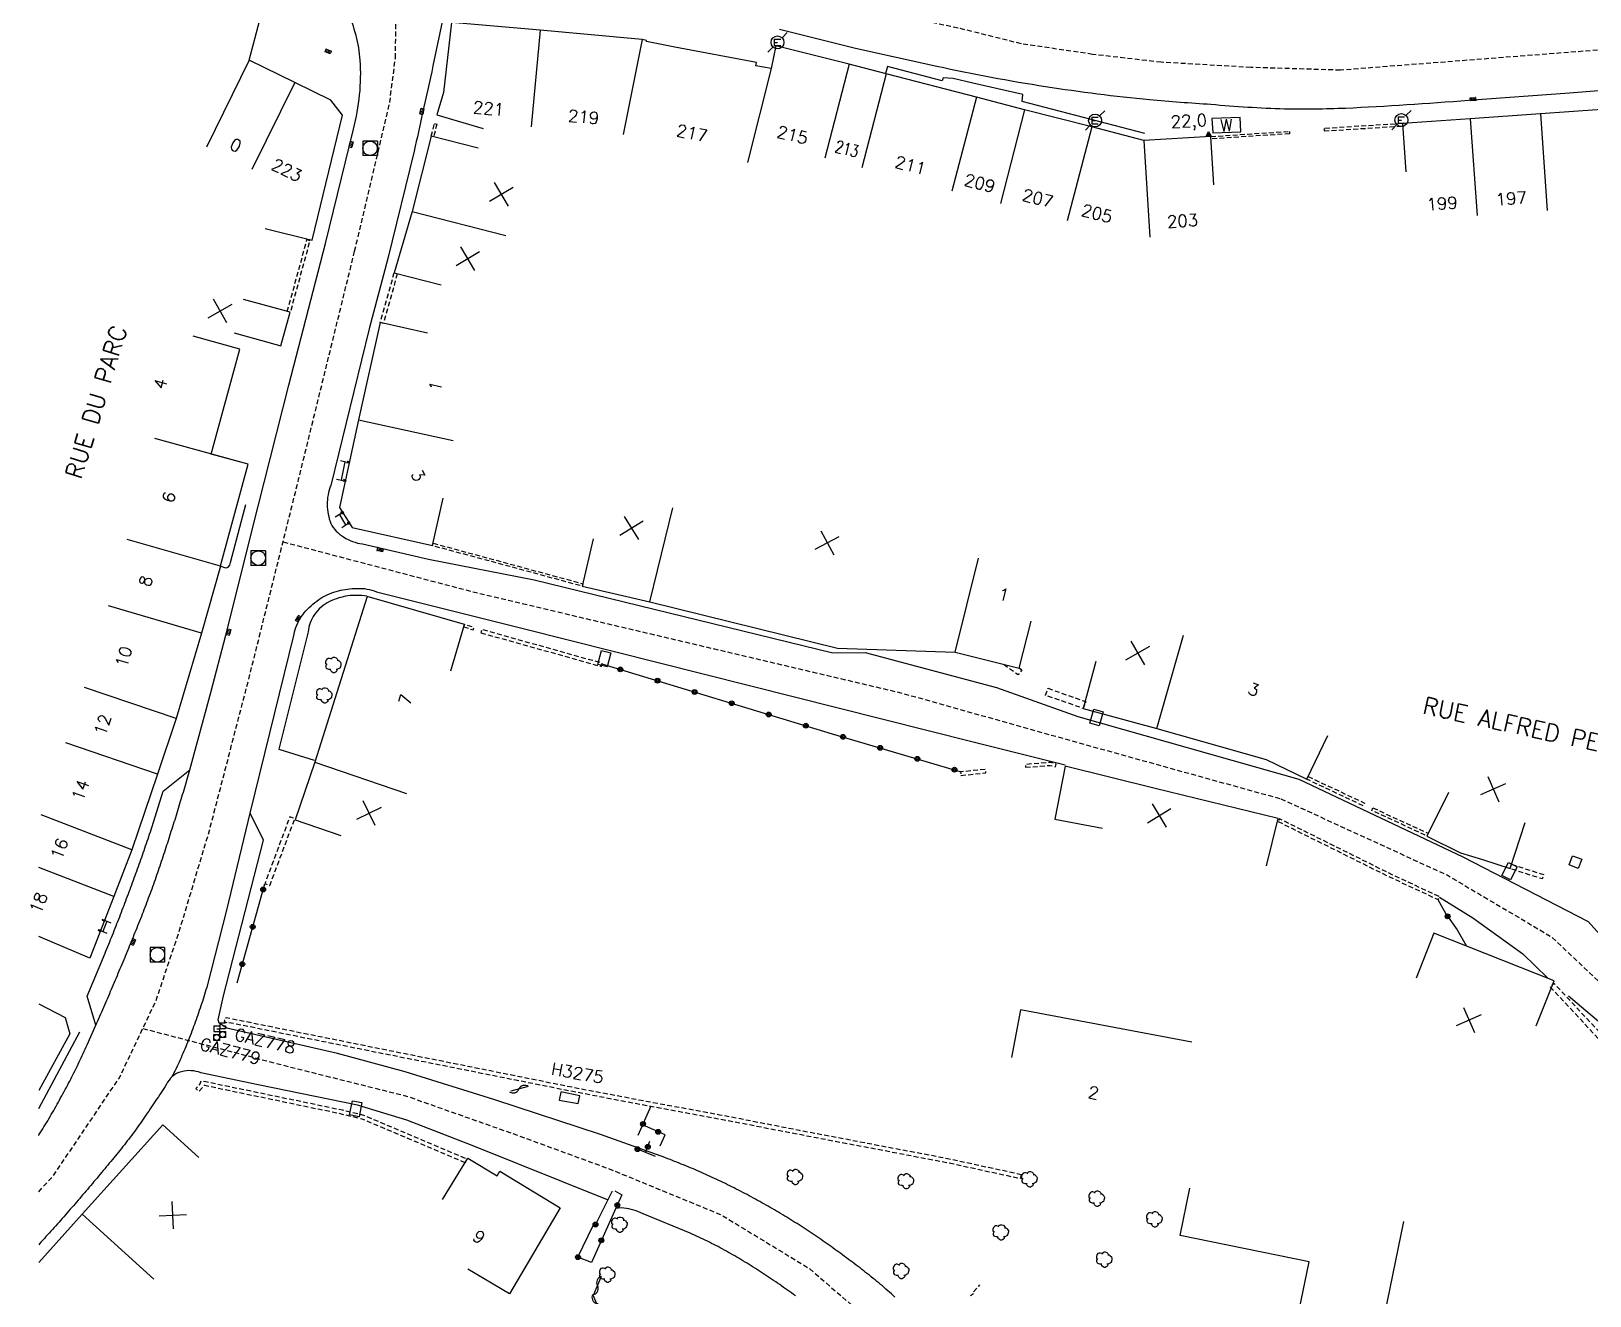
# Model space of a CAD drawing. Header units: millimetres. Extents: x 111999 to 113000, y 130000 to 131000.
# Drawn here: x 111999.2 to 112160.1, y 130340.3 to 130470.7 of the extents above; entities that cross this region are included whole.
import ezdxf
from ezdxf.enums import TextEntityAlignment as Align

# ---------------------------------------------------------------- set-up
doc = ezdxf.new("R2010")
doc.units = ezdxf.units.MM
doc.linetypes.add('DASHED', pattern=[0.75, 0.5, -0.25])
doc.layers.get('0').update_dxf_attribs({"linetype": 'CONTINUOUS'})
for name, color, linetype in [('W0001', 6, 'DASHED'), ('W0008', 7, 'CONTINUOUS'), ('W0017', 7, 'CONTINUOUS'), ('W0100', 7, 'CONTINUOUS'), ('W0105', 7, 'CONTINUOUS'), ('W0112', 1, 'DASHED'), ('W0300', 7, 'CONTINUOUS'), ('W0310', 3, 'CONTINUOUS'), ('W0322', 7, 'CONTINUOUS'), ('W0334', 7, 'CONTINUOUS'), ('W0400', 7, 'CONTINUOUS'), ('W0412', 7, 'CONTINUOUS'), ('W0420', 7, 'CONTINUOUS'), ('W0471', 7, 'CONTINUOUS'), ('W0851', 7, 'CONTINUOUS'), ('W0984', 7, 'CONTINUOUS'), ('W0989', 7, 'CONTINUOUS'), ('W0991', 7, 'CONTINUOUS'), ('W1102', 7, 'CONTINUOUS'), ('W1471', 7, 'CONTINUOUS')]:
    doc.layers.add(name, color=color, linetype=linetype)
doc.styles.get("Standard").update_dxf_attribs({"font": 'romans.shx', "width": 0.85})

# ---------------------------------------------------------------- blocks, each defined once
blk = doc.blocks.new('T400')
for p, q in [((-0.15, 0.3), (0.15, 0.3)), ((-0.15, -0.25), (-0.15, 0.3)), ((-0.15, 0.15), (0.15, 0.15)), ((-0.15, 0), (0.15, 0)), ((0.15, 0.3), (0.15, -0.25)), ((-0.15, -0.15), (0.15, -0.15)), ((-0.15, -0.25), (-0.15, -0.3)), ((-0.15, -0.3), (0.15, -0.3)), ((0.15, -0.3), (0.15, -0.25))]:
    blk.add_line(p, q)
blk = doc.blocks.new('T471')
for p, q in [((-0.333334, 0.333334), (-0.333334, -0.333334)), ((-0.333334, 0.333334), (0.333334, 0.333334)), ((-0.333334, 0), (0, 0)), ((0.500001, 0.500001), (1.000002, 1.000002)), ((-0.500001, -0.500001), (-1.000002, -1.000002)), ((-0.333334, -0.333334), (0.333334, -0.333334))]:
    blk.add_line(p, q)
blk.add_ellipse((0, 0), major_axis=(0.471405, 0.471405), ratio=1, start_param=5.4977871438, end_param=11.780972451)
blk = doc.blocks.new('T851')
for p, q in [((-0.25, -0.15), (0, 0.32)), ((0, 0.32), (0.25, -0.15)), ((-0.25, -0.15), (0.25, -0.15))]:
    blk.add_line(p, q)
for major_axis in [(-0.106, 0.106), (-0.0354, 0.0354), (-0.0236, 0.0236)]:
    blk.add_ellipse((0, 0), major_axis=major_axis, ratio=1, start_param=3.926991, end_param=10.210176)
blk = doc.blocks.new('T420')
for p, q in [((0.75, 0.75), (-0.75, 0.75)), ((-0.75, 0.75), (-0.75, -0.75)), ((0.75, 0.75), (0.75, -0.75)), ((0.75, -0.75), (-0.75, -0.75))]:
    blk.add_line(p, q)
blk.add_ellipse((0, 0), major_axis=(-0.53, 0.53), ratio=1, start_param=3.926991, end_param=10.210176)
blk = doc.blocks.new('t991o')
at = {"color": 0, "linetype": 'Continuous'}
for p, q in [((-1, 1), (1, -1)), ((-1, -1), (1, 1))]:
    blk.add_line(p, q, dxfattribs=at)
blk = doc.blocks.new('T300')
for p, q in [((-0.8, 0.51), (-0.86, 0.34)), ((-0.86, 0.34), (-0.86, 0.17)), ((-0.86, 0.17), (-0.74, 0.06)), ((-0.69, 0.63), (-0.8, 0.51)), ((-0.8, -0.06), (-0.74, 0.06)), ((-0.74, 0.06), (-0.69, 0.11)), ((-0.57, 0.69), (-0.69, 0.63)), ((-0.46, 0.69), (-0.57, 0.69)), ((-0.29, 0.63), (-0.46, 0.69)), ((-0.29, 0.63), (-0.17, 0.74)), ((-0.23, 0.57), (-0.29, 0.63)), ((-0.17, 0.74), (-0.06, 0.8)), ((-0.06, 0.8), (0.06, 0.8)), ((0.06, 0.8), (0.23, 0.74)), ((0.23, 0.74), (0.34, 0.63)), ((0.34, 0.63), (0.4, 0.51)), ((0.46, 0.46), (0.34, 0.46)), ((0.4, 0.51), (0.4, 0.46)), ((0.57, 0.4), (0.46, 0.46)), ((0.57, 0.4), (0.69, 0.29)), ((0.69, 0.29), (0.74, 0.17)), ((0.74, 0.06), (0.69, -0.17)), ((0.74, 0.17), (0.74, 0.06)), ((-0.8, -0.17), (-0.8, -0.06)), ((-0.8, -0.23), (-0.8, -0.17)), ((-0.74, -0.34), (-0.8, -0.23)), ((-0.69, -0.4), (-0.74, -0.34)), ((-0.51, -0.46), (-0.69, -0.4)), ((-0.4, -0.46), (-0.51, -0.46)), ((-0.4, -0.46), (-0.34, -0.46)), ((-0.34, -0.46), (-0.34, -0.4)), ((-0.34, -0.51), (-0.34, -0.46)), ((-0.29, -0.63), (-0.34, -0.51)), ((-0.17, -0.74), (-0.29, -0.63)), ((-0.06, -0.8), (-0.17, -0.74)), ((0.06, -0.8), (-0.06, -0.8)), ((0.17, -0.74), (0.06, -0.8)), ((0.23, -0.69), (0.17, -0.74)), ((0.29, -0.46), (0.23, -0.46)), ((0.29, -0.63), (0.23, -0.69)), ((0.46, -0.4), (0.29, -0.46)), ((0.34, -0.51), (0.29, -0.63)), ((0.34, -0.51), (0.34, -0.46)), ((0.57, -0.34), (0.46, -0.4)), ((0.63, -0.29), (0.57, -0.34)), ((0.69, -0.17), (0.63, -0.29))]:
    blk.add_line(p, q)
blk = doc.blocks.new('t105o')
for p, q in [((-0.5, 0), (0.5, 0)), ((0.5, 0), (0.2, 0.1)), ((0.5, 0), (0.2, -0.1))]:
    blk.add_line(p, q)
blk = doc.blocks.new('t112o')
at = {"color": 0, "linetype": 'Continuous'}
for p, q in [((-0.5, 0.5), (0.5, 0.5)), ((-0.5, -0.5), (-0.5, 0.5)), ((0.5, 0.5), (0.5, -0.5)), ((0.5, -0.5), (-0.5, -0.5))]:
    blk.add_line(p, q, dxfattribs=at)
blk = doc.blocks.new('t322o')
at = {"color": 0, "linetype": 'Continuous'}
for radius in [0.25, 0.15]:
    blk.add_circle((0, 0), radius, dxfattribs=at)
blk = doc.blocks.new('t310o')
at = {"color": 0, "linetype": 'Continuous'}
for centre, start, end in [((-0.5, 0.38), 216.8699, 323.1304), ((0.5, -0.37), 36.8699, 143.1303)]:
    blk.add_arc(centre, 0.625, start, end, dxfattribs=at)
blk = doc.blocks.new('T412')
for p, q in [((-0.3, 1.2), (0.3, 1.2)), ((-0.3, 1.2), (-0.3, 0.6)), ((-0.3, 0.6), (0.3, 0.6)), ((-0.3, 0.3), (0.3, 0.3)), ((-0.3, -0.3), (-0.3, 0.3)), ((0, 0.9), (0.3, 0.9)), ((0.3, 0.9), (0.3, 0.6)), ((0.3, 0.3), (0.3, -0.3)), ((0.3, -0.3), (-0.3, -0.3))]:
    blk.add_line(p, q)
blk.add_ellipse((0, 0), major_axis=(0.212, 0.212), ratio=1, start_param=5.497787, end_param=11.780972)
blk = doc.blocks.new('T1471')
at = {"color": 0, "linetype": 'Continuous', "flags": 128}
blk.add_lwpolyline([(-0.75, -0.5), (-0.75, 0.5), (0.75, 0.5), (0.75, -0.5), (-0.75, -0.5)], dxfattribs=at)

msp = doc.modelspace()

# ---------------------------------------------------------------- linework, layer by layer
at = {"layer": 'W0001'}
for points in [[(112280.69, 130432.91), (112276.25, 130435.76), (112261.69, 130444.15), (112248.35, 130450.95), (112233.39, 130457.48), (112221.96, 130462.37), (112212.16, 130465.64), (112204.82, 130467.81), (112196.93, 130469.71), (112177.88, 130471.07), (112162.37, 130468.9), (112134.34, 130466.72), (112125.09, 130467), (112115.84, 130467.54), (112108.76, 130468.35), (112101.41, 130469.44), (112094.88, 130471.07), (112063.9, 130477.55), (112024.55, 130486.88), (112020.83, 130487.82), (112018.14, 130487.62), (112000, 130491.51)], [(112032.61, 130448.05), (112036.23, 130463.38), (112036.81, 130467.96), (112036.9, 130473.12), (112036.43, 130478.76), (112037.62, 130483.78)]]:
    msp.add_lwpolyline(points, dxfattribs=at)
at = {"layer": 'W0001', "flags": 128}
for points in [[(112000, 130351.02), (112001.51, 130352.66), (112008.33, 130362.77), (112012.09, 130370.68), (112014.46, 130377.7), (112017.62, 130388.27), (112021.66, 130403.81), (112026.83, 130424.51), (112032.61, 130448.05)], [(112025.22, 130418.06), (112045.14, 130412.82), (112089.2, 130402.43), (112107.17, 130397.38), (112128.34, 130391.51)], [(112128.19, 130391.55), (112145.34, 130383.69), (112156.07, 130377.34), (112162.33, 130371.47), (112173.35, 130364.7), (112186.55, 130359.37), (112209.85, 130351.56), (112235.51, 130342.43), (112291.17, 130322.07)], [(112010.74, 130367.86), (112026.17, 130363.83), (112037.95, 130360.89), (112048.83, 130357.05), (112058.86, 130353.39), (112070.38, 130348.66), (112079.59, 130343.06), (112089.24, 130334.68), (112096.41, 130325.41), (112101.29, 130317.45), (112105.54, 130309.11), (112111.62, 130296.86), (112121.78, 130293.37), (112130.38, 130291.04), (112139.75, 130291.26), (112146.78, 130295.03), (112160.75, 130303.98), (112169.13, 130307.27), (112182.24, 130310.19), (112188.61, 130310.57), (112193.84, 130309.95), (112203.98, 130311.75), (112219.35, 130310.79), (112232.35, 130309.43), (112242.87, 130307.56), (112251.7, 130305.65), (112259.41, 130303.88), (112268.88, 130301.53), (112282.71, 130297.68), (112289.36, 130295.24), (112296.52, 130291.67), (112299.23, 130289.34)]]:
    msp.add_lwpolyline(points, dxfattribs=at)
at = {"layer": 'W0008', "flags": 128}
for points in [[(112029.6, 130448.85), (112032.48, 130460.65, 0.0813), (112033.19, 130467.75, 0.0842), (112031.89, 130472.76, 0.0471), (112028.66, 130477.94, 0.0699), (112024.76, 130482.6, 0.0631), (112020.32, 130485.05), (112018.05, 130483.6), (112006.37, 130485.97, 0.0027), (112000.47, 130487.1, 0.000138), (112000, 130487.18)], [(112041.63, 130471.7), (112040.69, 130467.17, -0.0041), (112039.62, 130462.32, -0.0045), (112038.74, 130458.38), (112036.05, 130447.28)], [(112169.09, 130465.24), (112157.99, 130464.35), (112147.54, 130463.59, -0.0086), (112134.86, 130462.78, -0.0154), (112128.57, 130462.71, -0.01542), (112120.98, 130463.17, -0.0053), (112114.65, 130463.66, -0.0152), (112103.92, 130465.01, -0.0165), (112092.7, 130467.1), (112084.29, 130468.97), (112076.44, 130470.91)]]:
    msp.add_lwpolyline(points, format="xyb", dxfattribs=at)
for points in [[(112000, 130356.83), (112000.02, 130356.87), (112000.15, 130357.08), (112000.29, 130357.28), (112000.42, 130357.49), (112000.54, 130357.7), (112000.67, 130357.91), (112000.8, 130358.12), (112000.93, 130358.34), (112001.05, 130358.55), (112001.18, 130358.76), (112001.3, 130358.97), (112001.43, 130359.19), (112001.55, 130359.4), (112001.67, 130359.61), (112001.79, 130359.83), (112001.92, 130360.04), (112002.04, 130360.26), (112002.16, 130360.47), (112002.27, 130360.69), (112002.39, 130360.9), (112002.51, 130361.12), (112002.63, 130361.34), (112002.74, 130361.55), (112002.86, 130361.77), (112002.97, 130361.98), (112003.08, 130362.2), (112003.2, 130362.42), (112003.31, 130362.64), (112003.42, 130362.86), (112003.53, 130363.08), (112003.64, 130363.29), (112003.75, 130363.51), (112003.86, 130363.73), (112003.96, 130363.95), (112004.07, 130364.18), (112004.17, 130364.4), (112004.28, 130364.62), (112004.38, 130364.84), (112004.49, 130365.06), (112004.59, 130365.28), (112004.69, 130365.51), (112004.79, 130365.73), (112004.89, 130365.96), (112004.99, 130366.18), (112005.91, 130368.2), (112006.01, 130368.43), (112006.11, 130368.66), (112006.22, 130368.9), (112006.32, 130369.13), (112006.42, 130369.36), (112006.52, 130369.59), (112006.63, 130369.82), (112006.73, 130370.06), (112006.83, 130370.29), (112006.93, 130370.52), (112007.03, 130370.76), (112007.13, 130370.99), (112007.23, 130371.22), (112007.33, 130371.46), (112007.43, 130371.69), (112007.53, 130371.92), (112007.63, 130372.16), (112007.73, 130372.39), (112007.83, 130372.62), (112007.93, 130372.86), (112008.03, 130373.09), (112008.13, 130373.32), (112008.22, 130373.56), (112008.32, 130373.79), (112008.42, 130374.03), (112008.52, 130374.26), (112008.62, 130374.5), (112008.71, 130374.73), (112008.81, 130374.96), (112008.91, 130375.2), (112009.01, 130375.43), (112009.1, 130375.67), (112009.2, 130375.9), (112009.3, 130376.14), (112009.39, 130376.37), (112009.49, 130376.6), (112009.59, 130376.84), (112009.68, 130377.07), (112009.78, 130377.31), (112009.87, 130377.54), (112009.97, 130377.78), (112010.06, 130378.01), (112010.16, 130378.25), (112010.25, 130378.49), (112010.35, 130378.72), (112010.44, 130378.96), (112010.53, 130379.19), (112010.63, 130379.43), (112010.72, 130379.67), (112010.81, 130379.9), (112010.9, 130380.14), (112010.99, 130380.38), (112011.08, 130380.61), (112011.17, 130380.85), (112011.26, 130381.09), (112011.35, 130381.32), (112011.44, 130381.56), (112011.53, 130381.8), (112011.61, 130382.03), (112011.7, 130382.27), (112011.78, 130382.51), (112011.87, 130382.74), (112011.95, 130382.98), (112012.04, 130383.22), (112012.12, 130383.46), (112012.2, 130383.7), (112012.29, 130383.94), (112012.37, 130384.17), (112012.45, 130384.41), (112012.53, 130384.65), (112012.61, 130384.89), (112012.69, 130385.13), (112012.77, 130385.37), (112012.85, 130385.61), (112012.93, 130385.84), (112013.01, 130386.08), (112013.08, 130386.32), (112013.16, 130386.55), (112013.24, 130386.79), (112013.32, 130387.02), (112013.39, 130387.26), (112013.47, 130387.5), (112013.54, 130387.73), (112013.62, 130387.97), (112013.69, 130388.21), (112013.77, 130388.44), (112013.84, 130388.68), (112013.92, 130388.92), (112013.99, 130389.16), (112014.07, 130389.39), (112014.14, 130389.63), (112014.21, 130389.87), (112014.29, 130390.1), (112014.36, 130390.34), (112014.43, 130390.58), (112014.5, 130390.82), (112014.57, 130391.06), (112014.65, 130391.29), (112014.72, 130391.53), (112014.79, 130391.77), (112014.86, 130392.01), (112014.93, 130392.25), (112015.6, 130394.55), (112017.78, 130402.51), (112019.32, 130408.44), (112022.66, 130421.75), (112025.8, 130434.22), (112029.6, 130448.85)], [(112036.05, 130447.28), (112034.11, 130440.02), (112030.15, 130423.88), (112030.06, 130423.63), (112029.99, 130423.39), (112029.92, 130423.14), (112029.87, 130422.9), (112029.82, 130422.65), (112029.79, 130422.4), (112029.78, 130422.16), (112029.77, 130421.91), (112029.78, 130421.66), (112029.8, 130421.41), (112029.83, 130421.16), (112029.87, 130420.92), (112029.93, 130420.67), (112029.99, 130420.42), (112030.07, 130420.17), (112030.16, 130419.94), (112030.27, 130419.73), (112030.4, 130419.53), (112030.55, 130419.35), (112030.71, 130419.17), (112030.88, 130419.01), (112031.06, 130418.86), (112031.25, 130418.71), (112031.47, 130418.56), (112031.7, 130418.42), (112031.93, 130418.3), (112032.16, 130418.19), (112032.4, 130418.09), (112032.65, 130418.01), (112032.9, 130417.94), (112033.16, 130417.89), (112033.42, 130417.85), (112040.24, 130416.26), (112051.13, 130414.13), (112081.97, 130406.61), (112085.31, 130406.64), (112098.84, 130403.02), (112107.24, 130400.05), (112130.04, 130393.59), (112146.98, 130385.56), (112159.91, 130378.9), (112167.91, 130370)], [(112088.37, 130340.14), (112088.19, 130340.31), (112088, 130340.47), (112087.82, 130340.64), (112087.63, 130340.8), (112087.44, 130340.96), (112087.26, 130341.13), (112087.07, 130341.29), (112086.88, 130341.45), (112086.69, 130341.6), (112086.5, 130341.76), (112086.31, 130341.92), (112086.11, 130342.07), (112085.92, 130342.23), (112085.73, 130342.39), (112085.54, 130342.54), (112085.34, 130342.69), (112085.15, 130342.85), (112084.95, 130343), (112084.76, 130343.15), (112084.56, 130343.3), (112084.36, 130343.45), (112084.17, 130343.6), (112083.97, 130343.75), (112083.77, 130343.9), (112083.57, 130344.04), (112083.37, 130344.19), (112083.17, 130344.34), (112082.97, 130344.49), (112082.77, 130344.63), (112082.57, 130344.78), (112082.37, 130344.92), (112082.17, 130345.07), (112081.97, 130345.21), (112081.77, 130345.36), (112081.57, 130345.5), (112081.36, 130345.64), (112081.16, 130345.79), (112080.95, 130345.93), (112080.75, 130346.07), (112080.55, 130346.21), (112080.34, 130346.35), (112080.13, 130346.49), (112079.93, 130346.63), (112079.72, 130346.77), (112079.51, 130346.91), (112079.31, 130347.05), (112079.1, 130347.18), (112078.89, 130347.32), (112078.68, 130347.45), (112078.47, 130347.59), (112078.26, 130347.72), (112078.05, 130347.85), (112077.84, 130347.99), (112077.63, 130348.12), (112077.42, 130348.25), (112077.21, 130348.38), (112076.99, 130348.51), (112076.78, 130348.64), (112076.57, 130348.76), (112076.35, 130348.89), (112076.14, 130349.02), (112075.93, 130349.14), (112075.71, 130349.27), (112075.49, 130349.39), (112075.28, 130349.52), (112075.06, 130349.64), (112074.85, 130349.76), (112074.63, 130349.88), (112074.41, 130350), (112074.19, 130350.12), (112073.98, 130350.24), (112073.76, 130350.36), (112073.54, 130350.48), (112073.32, 130350.6), (112073.1, 130350.72), (112072.88, 130350.83), (112072.66, 130350.95), (112072.43, 130351.06), (112072.21, 130351.18), (112071.99, 130351.29), (112071.77, 130351.4), (112071.54, 130351.51), (112071.32, 130351.63), (112071.1, 130351.74), (112070.87, 130351.85), (112070.65, 130351.95), (112070.42, 130352.06), (112070.2, 130352.17), (112069.97, 130352.28), (112069.75, 130352.38), (112069.52, 130352.49), (112069.3, 130352.59), (112069.07, 130352.69), (112068.84, 130352.8), (112068.61, 130352.9), (112068.39, 130353), (112068.16, 130353.1), (112067.93, 130353.2), (112067.7, 130353.3), (112067.47, 130353.4), (112067.24, 130353.49), (112067.01, 130353.59), (112066.78, 130353.69), (112066.55, 130353.78), (112066.32, 130353.87), (112066.09, 130353.97), (112065.86, 130354.06), (112065.63, 130354.15), (112065.4, 130354.24), (112065.16, 130354.33), (112064.93, 130354.42), (112064.7, 130354.51), (112064.46, 130354.6), (112064.23, 130354.69), (112057.99, 130356.91), (112047.09, 130360.51), (112037.83, 130363.4), (112030.84, 130365.27), (112019.43, 130367.9), (112018.63, 130368.39), (112018.51, 130368.75), (112019.07, 130371.21), (112023.21, 130387.3), (112021.83, 130390.07), (112026.36, 130408.52), (112026.41, 130408.76), (112026.47, 130409), (112026.54, 130409.24), (112026.63, 130409.46), (112026.73, 130409.69), (112026.84, 130409.9), (112026.96, 130410.12), (112027.1, 130410.32), (112027.26, 130410.53), (112027.41, 130410.73), (112027.58, 130410.93), (112027.75, 130411.12), (112027.92, 130411.3), (112028.11, 130411.47), (112028.3, 130411.64), (112028.49, 130411.8), (112028.69, 130411.95), (112028.9, 130412.1), (112029.11, 130412.24), (112029.33, 130412.37), (112029.56, 130412.49), (112029.78, 130412.6), (112030.01, 130412.7), (112030.24, 130412.79), (112030.47, 130412.87), (112030.7, 130412.94), (112030.93, 130413), (112031.16, 130413.06), (112031.4, 130413.11), (112031.64, 130413.15), (112031.88, 130413.18), (112032.12, 130413.21), (112032.36, 130413.23), (112032.61, 130413.25), (112032.85, 130413.26), (112033.11, 130413.26), (112033.37, 130413.25), (112033.63, 130413.23), (112033.88, 130413.19), (112034.14, 130413.14), (112034.39, 130413.08), (112034.63, 130413.01), (112034.88, 130412.92), (112050.15, 130409.07), (112096.43, 130397.43), (112105.94, 130395.04)], [(112005.89, 130368.2), (112005, 130371.18), (112006.85, 130375.61), (112006.94, 130375.84), (112007.04, 130376.08), (112007.14, 130376.31), (112007.23, 130376.55), (112007.33, 130376.78), (112007.42, 130377.02), (112007.52, 130377.25), (112007.61, 130377.49), (112007.71, 130377.72), (112007.8, 130377.96), (112007.89, 130378.2), (112007.99, 130378.43), (112008.08, 130378.67), (112008.17, 130378.9), (112008.27, 130379.14), (112008.36, 130379.38), (112008.45, 130379.61), (112008.54, 130379.85), (112008.63, 130380.09), (112008.72, 130380.32), (112008.81, 130380.56), (112008.9, 130380.8), (112008.99, 130381.03), (112009.08, 130381.27), (112009.17, 130381.51), (112009.26, 130381.74), (112009.35, 130381.98), (112009.43, 130382.21), (112009.52, 130382.45), (112009.61, 130382.68), (112009.69, 130382.92), (112009.78, 130383.15), (112009.87, 130383.39), (112009.95, 130383.63), (112010.04, 130383.86), (112010.12, 130384.1), (112010.21, 130384.33), (112010.29, 130384.57), (112010.38, 130384.81), (112010.46, 130385.04), (112010.54, 130385.28), (112010.63, 130385.52), (112010.71, 130385.75), (112010.79, 130385.99), (112010.88, 130386.23), (112010.96, 130386.46), (112011.04, 130386.7), (112011.12, 130386.94), (112011.2, 130387.18), (112011.29, 130387.41), (112011.37, 130387.65), (112011.45, 130387.89), (112011.53, 130388.13), (112012.85, 130392.35), (112015.6, 130394.55)], [(112013.79, 130362.9), (112013.9, 130363.11), (112014, 130363.33), (112014.11, 130363.55), (112014.22, 130363.77), (112014.32, 130363.99), (112014.42, 130364.21), (112014.52, 130364.43), (112014.63, 130364.65), (112014.73, 130364.87), (112014.82, 130365.1), (112014.92, 130365.32), (112015.02, 130365.54), (112015.11, 130365.77), (112015.21, 130365.99), (112015.3, 130366.22), (112015.39, 130366.44), (112015.48, 130366.67), (112015.57, 130366.9), (112015.67, 130367.14), (112015.76, 130367.37), (112015.85, 130367.61), (112015.93, 130367.84), (112016.02, 130368.08), (112016.11, 130368.31), (112016.19, 130368.55), (112016.28, 130368.79), (112016.36, 130369.02), (112016.45, 130369.26), (112016.53, 130369.5), (112016.61, 130369.74), (112016.69, 130369.97), (112016.77, 130370.21), (112016.85, 130370.45), (112016.93, 130370.69), (112017, 130370.93), (112017.08, 130371.17), (112017.16, 130371.41), (112017.23, 130371.65), (112017.3, 130371.89), (112017.38, 130372.13), (112019.41, 130380.05), (112021.83, 130390.08)], [(112144.58, 130381.42), (112148, 130379.28), (112153.15, 130375.55), (112155.72, 130373.09)], [(112157.88, 130371.22), (112162.1, 130367.66)], [(112058.71, 130350.17), (112044.73, 130355.77), (112038, 130358.4), (112032.89, 130359.95), (112022.66, 130362.03), (112016.72, 130363.29), (112016.48, 130363.37), (112016.24, 130363.43), (112016, 130363.48), (112015.75, 130363.5), (112015.5, 130363.51), (112015.25, 130363.49), (112015, 130363.46), (112014.74, 130363.4), (112014.48, 130363.31), (112014.24, 130363.2), (112014.01, 130363.06), (112013.79, 130362.9), (112013.61, 130362.72), (112013.45, 130362.52), (112013.31, 130362.32), (112013.18, 130362.1), (112013.05, 130361.88), (112012.92, 130361.66), (112012.78, 130361.45), (112012.64, 130361.24), (112012.49, 130361.03), (112012.35, 130360.82), (112012.21, 130360.61), (112012.07, 130360.4), (112011.92, 130360.19), (112011.78, 130359.98), (112011.64, 130359.77), (112011.5, 130359.56), (112011.36, 130359.34), (112011.21, 130359.13), (112011.07, 130358.92), (112010.93, 130358.71), (112010.78, 130358.5), (112010.64, 130358.29), (112010.5, 130358.08), (112010.35, 130357.88), (112010.2, 130357.67), (112010.05, 130357.46), (112009.91, 130357.25), (112009.75, 130357.05), (112009.6, 130356.84), (112009.45, 130356.65), (112009.3, 130356.45), (112009.15, 130356.25), (112009, 130356.06), (112008.85, 130355.86), (112008.7, 130355.67), (112008.54, 130355.48), (112008.39, 130355.28), (112008.23, 130355.09), (112008.08, 130354.9), (112007.92, 130354.71), (112007.77, 130354.52), (112007.61, 130354.33), (112007.45, 130354.14), (112007.29, 130353.95), (112007.14, 130353.76), (112006.98, 130353.57), (112006.82, 130353.38), (112006.66, 130353.19), (112006.5, 130353), (112006.34, 130352.81), (112006.18, 130352.62), (112006.02, 130352.43), (112005.86, 130352.24), (112005.7, 130352.06), (112005.54, 130351.86), (112005.38, 130351.67), (112005.22, 130351.48), (112005.06, 130351.29), (112004.89, 130351.1), (112004.73, 130350.91), (112004.57, 130350.72), (112004.4, 130350.53), (112004.24, 130350.33), (112004.08, 130350.14), (112003.91, 130349.95), (112003.75, 130349.76), (112003.58, 130349.57), (112003.42, 130349.38), (112003.25, 130349.2), (112003.09, 130349.01), (112002.92, 130348.82), (112002.76, 130348.63), (112002.59, 130348.44), (112002.43, 130348.25), (112002.26, 130348.06), (112002.1, 130347.88), (112001.93, 130347.69), (112001.76, 130347.5), (112001.59, 130347.31), (112001.43, 130347.13), (112001.26, 130346.94), (112001.09, 130346.75), (112000.92, 130346.57), (112000.75, 130346.38), (112000.59, 130346.19), (112000.42, 130346.01), (112000.24, 130345.82), (112000.07, 130345.63), (112000, 130345.55)], [(112078.1, 130340.27), (112077.9, 130340.42), (112077.69, 130340.57), (112077.49, 130340.71), (112077.29, 130340.86), (112077.08, 130341), (112076.88, 130341.15), (112076.67, 130341.29), (112076.47, 130341.43), (112076.26, 130341.58), (112076.06, 130341.72), (112075.85, 130341.86), (112075.64, 130342), (112075.43, 130342.14), (112075.22, 130342.28), (112075.01, 130342.41), (112074.81, 130342.55), (112074.6, 130342.69), (112074.38, 130342.82), (112074.17, 130342.96), (112073.96, 130343.09), (112073.75, 130343.23), (112073.54, 130343.36), (112073.33, 130343.49), (112073.11, 130343.63), (112072.9, 130343.76), (112072.68, 130343.89), (112072.47, 130344.02), (112072.26, 130344.15), (112072.05, 130344.27), (112071.84, 130344.4), (112071.62, 130344.52), (112071.41, 130344.64), (112071.19, 130344.76), (112070.98, 130344.88), (112070.76, 130345), (112070.55, 130345.12), (112070.33, 130345.24), (112070.11, 130345.35), (112069.89, 130345.47), (112069.67, 130345.58), (112069.45, 130345.69), (112069.23, 130345.8), (112069.01, 130345.91), (112068.79, 130346.02), (112068.57, 130346.13), (112068.34, 130346.23), (112068.12, 130346.34), (112067.9, 130346.44), (112067.67, 130346.54), (112067.45, 130346.65), (112067.22, 130346.75), (112062.37, 130348.74), (112062.13, 130348.85), (112061.89, 130348.95), (112061.65, 130349.03), (112061.41, 130349.11), (112061.16, 130349.18), (112060.91, 130349.24), (112060.65, 130349.29), (112060.39, 130349.32), (112060.13, 130349.34), (112059.86, 130349.33), (112059.59, 130349.29)]]:
    msp.add_lwpolyline(points, dxfattribs=at)
at = {"layer": 'W0017', "flags": 128}
for points in [[(112018.79, 130415.54), (112019.17, 130415.42), (112019.36, 130415.38), (112019.55, 130415.46), (112019.74, 130415.66), (112019.79, 130415.92), (112021.38, 130421.91)], [(112033.86, 130412.46), (112033.61, 130412.5), (112033.36, 130412.52), (112033.12, 130412.54), (112032.87, 130412.54), (112032.63, 130412.54), (112032.39, 130412.53), (112032.15, 130412.51), (112031.91, 130412.48), (112031.67, 130412.44), (112031.43, 130412.39), (112031.19, 130412.33), (112030.96, 130412.27), (112030.72, 130412.19), (112030.49, 130412.11), (112030.24, 130412.01), (112030.01, 130411.89), (112029.78, 130411.77), (112029.56, 130411.63), (112029.35, 130411.48), (112029.15, 130411.32), (112028.96, 130411.15), (112028.78, 130410.96), (112028.61, 130410.75), (112028.46, 130410.56), (112028.33, 130410.35), (112028.21, 130410.14), (112028.11, 130409.93), (112028.02, 130409.71), (112027.95, 130409.49), (112027.88, 130409.25), (112027.84, 130409.02), (112027.81, 130408.77), (112024.8, 130396.68), (112028.42, 130395.52)], [(112000, 130359.61), (112004.25, 130367.52)]]:
    msp.add_lwpolyline(points, dxfattribs=at)
at = {"layer": 'W0100', "flags": 128}
for points in [[(112023.37, 130450.37), (112028.23, 130449.19), (112031.37, 130462.08), (112030.14, 130463.63), (112026.43, 130465.46), (112021.72, 130467.76), (112024.47, 130478.16), (112023.62, 130479.74), (112018.96, 130481.42), (112004.04, 130484.97), (112000, 130485.59)], [(112121.29, 130454.89), (112120.98, 130459.88), (112114.06, 130459.46), (112108.69, 130460.87), (112101.74, 130462.64), (112096.77, 130463.93), (112087.46, 130466.34), (112083.65, 130467.33), (112076.08, 130469.23), (112075.58, 130466.88), (112074.01, 130467.18), (112074.07, 130467.51), (112065.66, 130469.1), (112062.71, 130469.68), (112062.74, 130469.77), (112062.29, 130469.88), (112061.91, 130469.91), (112051.75, 130470.85), (112042.6, 130471.65), (112041.77, 130464.43), (112041.09, 130462.11), (112045.88, 130460.7)], [(112167.03, 130458.05), (112166.68, 130463.04), (112154.97, 130462.22), (112147.73, 130461.7), (112140.73, 130461.21), (112141.08, 130456.22)], [(112038.53, 130452.14), (112036.69, 130445.8), (112041.53, 130444.56)], [(112020.18, 130439.61), (112025, 130438.27), (112025.96, 130441.74), (112021.14, 130443.07)], [(112040.13, 130439.6), (112035.25, 130440.69), (112033.01, 130430.64), (112031.05, 130421.62), (112032.36, 130419.53), (112040.63, 130417.67), (112041.73, 130422.55)], [(112018.76, 130415.59), (112021.63, 130426.06), (112017.8, 130427.11), (112020.77, 130437.95), (112015.95, 130439.27)], [(112031.24, 130424.43), (112031.64, 130426.33)], [(112031.71, 130419.83), (112031.03, 130420.9)], [(112057.24, 130418.36), (112056.1, 130413.49), (112063.07, 130411.86), (112082.43, 130407.1), (112094.58, 130406.67), (112101.2, 130405.02), (112102.42, 130409.87)], [(112018.75, 130415.56), (112016.79, 130408.65), (112014.2, 130399.82), (112012.26, 130394.08), (112009.6, 130386.3), (112007.74, 130381.46), (112005.28, 130375.12), (112000, 130377.34)], [(112042.54, 130404.74), (112043.93, 130409.54), (112033.89, 130412.43), (112028.5, 130395.33), (112026.46, 130389.37), (112031.19, 130387.75)], [(112109.1, 130405.7), (112107.8, 130400.87), (112115.4, 130398.81), (112126.69, 130395.59), (112130.87, 130393.57), (112133.05, 130398.07)], [(112126.72, 130384.65), (112127.92, 130389.51), (112115.21, 130392.63), (112105.92, 130394.92), (112104.88, 130389.46), (112109.79, 130388.53)], [(112145.5, 130392.19), (112143.27, 130387.71), (112146.74, 130385.98), (112148.99, 130385.3), (112151.84, 130384.35), (112153.42, 130389.1)], [(112007.03, 130378.91), (112006.62, 130377.86)], [(112154.54, 130368.12), (112156.39, 130372.77), (112143.99, 130377.69), (112142.15, 130373.05)], [(112000, 130370.41), (112002.74, 130368.99), (112003.21, 130367.3), (112000, 130361.45)], [(112119, 130366.43), (112101.34, 130369.78), (112100.41, 130364.87)], [(112053.87, 130361.28), (112053.73, 130360.47), (112055.68, 130360.12), (112055.83, 130360.9), (112053.88, 130361.33)], [(112016.53, 130354.56), (112012.82, 130357.92), (112004.48, 130348.69), (112000, 130343.72)], [(112041.69, 130350.21), (112044.28, 130354.49), (112047.3, 130352.66), (112047.58, 130353.12), (112053.82, 130349.34), (112048.6, 130340.49), (112044.3, 130343.03)], [(112140.86, 130347.94), (112130.11, 130295.62), (112121.53, 130297.4), (112131.12, 130343.78), (112117.81, 130346.49), (112118.81, 130351.39)]]:
    msp.add_lwpolyline(points, dxfattribs=at)
at = {"layer": 'W0100'}
msp.add_lwpolyline([(112121.16, 130460.25), (112124.07, 130460.36), (112123.99, 130461.84), (112121.08, 130461.74)], close=True, dxfattribs=at)
msp.add_lwpolyline([(112045.35, 130458.67), (112040.51, 130459.9), (112038.53, 130452.14)], dxfattribs=at)
at = {"layer": 'W0112'}
for points in [[(112040.51, 130459.9), (112040.85, 130461.22), (112041.09, 130461.16), (112040.75, 130459.84)], [(112140.73, 130461.21), (112132.65, 130460.7), (112132.67, 130460.45), (112140.74, 130460.96)], [(112120.98, 130459.88), (112129.08, 130460.41), (112129.09, 130460.16), (112121, 130459.63)]]:
    msp.add_lwpolyline(points, dxfattribs=at)
at = {"layer": 'W0112', "flags": 128}
for points in [[(112025.66, 130441.82), (112027.69, 130449.24), (112027.99, 130449.16), (112025.96, 130441.74)], [(112037.01, 130445.71), (112035.57, 130440.6), (112035.25, 130440.69), (112036.69, 130445.81)], [(112040.7, 130417.92), (112056.17, 130413.74), (112056.1, 130413.49), (112040.63, 130417.67)], [(112043.85, 130409.29), (112044.84, 130408.98), (112044.92, 130409.24), (112043.93, 130409.54)], [(112045.63, 130408.68), (112058.06, 130405.21), (112058.15, 130405.53), (112045.72, 130409.01)], [(112104.15, 130402.95), (112108.05, 130401.58), (112107.8, 130400.87), (112103.9, 130402.23)], [(112101.84, 130394.8), (112104.37, 130395), (112104.95, 130394.86), (112105.02, 130395.14), (112104.4, 130395.3), (112101.82, 130395.09)], [(112095.18, 130393.96), (112097.76, 130394.22), (112097.72, 130394.58), (112095.14, 130394.33)], [(112131, 130393.85), (112136.82, 130391.11), (112136.69, 130390.83), (112130.87, 130393.57)], [(112137.7, 130390.61), (112143.39, 130387.99), (112143.27, 130387.72), (112137.58, 130390.35)], [(112023.85, 130382.6), (112026.43, 130389.49), (112025.92, 130389.68), (112023.34, 130382.8)], [(112127.91, 130389.21), (112139.14, 130383.62), (112144.43, 130381.15), (112144.56, 130381.44), (112139.28, 130383.91), (112128.06, 130389.49)], [(112151.99, 130384.8), (112155.31, 130383.73), (112155.16, 130383.29), (112151.84, 130384.35)], [(112156, 130372.14), (112161.97, 130365.73), (112168.03, 130362.79), (112180.71, 130358.03), (112208.18, 130348.55), (112217.06, 130345.62), (112217.23, 130346.13), (112208.35, 130349.06), (112180.89, 130358.53), (112168.24, 130363.28), (112162.29, 130366.17), (112156.39, 130372.5)], [(112101.42, 130352.77), (112093.79, 130354.42), (112078.51, 130357.33), (112070.3, 130358.93), (112063.25, 130360.22), (112055.18, 130361.76), (112033.15, 130366.17), (112019.35, 130368.95), (112019.33, 130368.91), (112019.25, 130368.94), (112019.13, 130368.56), (112019.55, 130368.43), (112019.58, 130368.5), (112033.07, 130365.78), (112055.11, 130361.38), (112063.18, 130359.83), (112070.22, 130358.54), (112078.44, 130356.95), (112093.71, 130354.04), (112101.34, 130352.38)], [(112044.03, 130354), (112033.39, 130358.5), (112031.26, 130359.02), (112017.15, 130361.96), (112017.08, 130361.97), (112017.06, 130361.91), (112016.53, 130361.36), (112016.21, 130361.66), (112016.68, 130362.14), (112016.79, 130362.47), (112017.24, 130362.38), (112031.36, 130359.45), (112033.53, 130358.92), (112044.2, 130354.4)]]:
    msp.add_lwpolyline(points, close=True, dxfattribs=at)
for points in [[(112101.23, 130405.02), (112101.45, 130404.84), (112101.08, 130404.33), (112099.5, 130405.46)], [(112096.17, 130340.32), (112096.48, 130340.52)], [(112096.48, 130340.68), (112097.13, 130341.41)]]:
    msp.add_lwpolyline(points, dxfattribs=at)
at = {"layer": 'W0310', "flags": 128}
for points in [[(112050.52, 130361.86), (112048.74, 130361.38)], [(112058.05, 130342.26), (112057.23, 130340.3), (112060.69, 130331.8)]]:
    msp.add_lwpolyline(points, dxfattribs=at)
at = {"layer": 'W0322', "flags": 128}
for points in [[(112058.12, 130405.48), (112081.89, 130398.26), (112095.07, 130394.38)], [(112020.47, 130372.56), (112023.33, 130382.79)], [(112144.4, 130381.16), (112145.23, 130379.67), (112146.4, 130378.04), (112147.3, 130376.41)], [(112063.18, 130359.83), (112061.84, 130356.8)], [(112064.14, 130355.76), (112064.64, 130356.88), (112062.32, 130357.92)], [(112062.64, 130355.06), (112063.07, 130356.22)], [(112063.65, 130354.65), (112061.63, 130355.47)], [(112059.46, 130351.12), (112060.19, 130350.7), (112057.04, 130343.71), (112055.63, 130344.28), (112057.24, 130347.53), (112057.38, 130347.46), (112059.21, 130351.09)]]:
    msp.add_lwpolyline(points, dxfattribs=at)
at = {"layer": 'W0334', "flags": 128}
msp.add_lwpolyline([(112114.17, 130460.17), (112101.48, 130463.5), (112101.57, 130464.2), (112096.41, 130465.38), (112094.39, 130465.87), (112093.33, 130465.92), (112093.25, 130465.63), (112087.59, 130467.09), (112087.4, 130466.36)], dxfattribs=at)
at = {"layer": 'W1102'}
for p, q in [((112051.75, 130470.85), (112050.83, 130460.89)), ((112062.29, 130469.88), (112060.32, 130460.07)), ((112021.72, 130467.76), (112017.33, 130458.77)), ((112083.65, 130467.33), (112081.14, 130457.65)), ((112075.58, 130466.88), (112073.14, 130457.18)), ((112087.46, 130466.34), (112084.95, 130456.66)), ((112026.43, 130465.46), (112022.01, 130456.49)), ((112096.77, 130463.93), (112094.25, 130454.25)), ((112101.74, 130462.64), (112099.27, 130452.95)), ((112108.69, 130460.87), (112106.15, 130451.19)), ((112147.73, 130461.7), (112148.44, 130451.73)), ((112154.97, 130462.22), (112155.68, 130452.24)), ((112114.06, 130459.46), (112114.67, 130449.48)), ((112038.53, 130452.14), (112048.22, 130449.67))]:
    msp.add_line(p, q, dxfattribs=at)
at = {"layer": 'W1102', "flags": 128}
for points in [[(112033.01, 130430.64), (112042.78, 130428.52)], [(112021.63, 130426.06), (112011.99, 130428.71)], [(112063.07, 130411.86), (112065.46, 130421.57)], [(112018.75, 130415.56), (112009.13, 130418.29)], [(112094.58, 130406.67), (112097, 130416.37)], [(112016.79, 130408.65), (112007.2, 130411.46)], [(112115.4, 130398.81), (112118.14, 130408.43)], [(112014.2, 130399.82), (112004.73, 130403.03)], [(112012.26, 130394.08), (112002.8, 130397.32)], [(112028.5, 130395.33), (112037.96, 130392.09)], [(112009.6, 130386.3), (112000.27, 130389.89)], [(112007.74, 130381.46), (112000, 130384.46)], [(112004.48, 130348.69), (112011.89, 130341.98)]]:
    msp.add_lwpolyline(points, dxfattribs=at)

# ---------------------------------------------------------------- block references
at = {"layer": 'W0105'}
for p, rotation in [((112031.64, 130426.33), 346.7099739216756), ((112031.24, 130424.43), 347.305344185728), ((112031.03, 130420.9), 32.44331103345422), ((112031.71, 130419.83), 33.50175593054581), ((112007.03, 130378.91), 158.3707177455394), ((112006.62, 130377.86), 157.8558327131327)]:
    msp.add_blockref('t105o', p, dxfattribs=dict(at, rotation=rotation))
at = {"layer": 'W0112', "rotation": 249.2772366542946}
msp.add_blockref('t112o', (112158.59, 130385.02), dxfattribs=at)
at = {"layer": 'W0300'}
for p in [(112030.46, 130405.35), (112029.52, 130402.21), (112078.09, 130352.54), (112089.54, 130352.1), (112102.3, 130352.29), (112109.25, 130350.3), (112059.98, 130347.6), (112115.2, 130348.16), (112099.33, 130346.81), (112058.72, 130342.45), (112089.05, 130342.84), (112110.01, 130344)]:
    msp.add_blockref('T300', p, dxfattribs=at)
at = {"layer": 'W0310'}
for p, rotation in [((112049.56, 130361.6), 195.1133344808334), ((112057.66, 130341.34), 247.3496649614653), ((112057.56, 130339.49), 292.1369742148278)]:
    msp.add_blockref('t310o', p, dxfattribs=dict(at, rotation=rotation))
at = {"layer": 'W0322'}
for p, rotation in [((112060.03, 130404.9), 343.1117473504655), ((112063.86, 130403.74), 343.1117473504655), ((112067.69, 130402.57), 343.1117473504655), ((112071.52, 130401.41), 343.1117473504655), ((112075.34, 130400.25), 343.1117473504655), ((112079.17, 130399.09), 343.1117473504655), ((112083, 130397.94), 343.5942474688121), ((112086.84, 130396.81), 343.5942474688121), ((112090.68, 130395.68), 343.5942474688121), ((112094.51, 130394.55), 343.5942474688121), ((112023.17, 130382.19), 74.36089736875665), ((112022.09, 130378.34), 74.36089736875665), ((112145.4, 130379.43), 305.8123208241859), ((112021.01, 130374.49), 74.36089736875665), ((112062.37, 130358), 246.1418110329923), ((112063.93, 130357.2), 155.8670777711472), ((112061.8, 130355.4), 157.8743098427607), ((112059.72, 130349.64), 245.673032607108), ((112057.46, 130347.63), 63.15814499565595), ((112058.07, 130346), 245.673032607108), ((112055.65, 130344.27), 158.0057070479414)]:
    msp.add_blockref('t322o', p, dxfattribs=dict(at, rotation=rotation))
msp.add_blockref('t322o', (112062.86, 130355.64), dxfattribs=at)
at = {"layer": 'W0400'}
for p, rotation in [((112029.87, 130468.66), 245.9293289702211), ((112148.04, 130463.74), 93.82248550436253), ((112039.54, 130462.47), 346.5863549182824), ((112032.24, 130459.08), 345.4842466995985), ((112035.24, 130417.26), 256.8799749746498), ((112026.78, 130410.13), 149.4391697899907), ((112019.61, 130408.77), 345.9084298675282), ((112009.73, 130376.79), 337.7557015358218)]:
    msp.add_blockref('T400', p, dxfattribs=dict(at, rotation=rotation))
at = {"layer": 'W0412'}
for p in [(112018.37, 130366.93), (112018.99, 130367.24)]:
    msp.add_blockref('T412', p, dxfattribs=at)
at = {"layer": 'W0420'}
for p in [(112034.2, 130458.66), (112022.66, 130416.38), (112012.25, 130375.46)]:
    msp.add_blockref('T420', p, dxfattribs=at)
at = {"layer": 'W0471'}
for p in [(112076.25, 130469.59), (112109.02, 130461.53), (112140.63, 130461.57)]:
    msp.add_blockref('T471', p, dxfattribs=at)
at = {"layer": 'W0851'}
msp.add_blockref('T851', (112120.74, 130460.06), dxfattribs=at)
at = {"layer": 'W0991'}
for p, rotation in [((112047.75, 130453.92), 75.70074123548666), ((112044.29, 130447.28), 75.63501375057474), ((112018.73, 130441.87), 74.51981442085663), ((112061.17, 130419.49), 346.8839375848684), ((112081.38, 130417.96), 343.2016493277615), ((112113.43, 130406.6), 344.8473260905952), ((112150.11, 130392.55), 338.6030317383381), ((112034.1, 130390.08), 71.11188022385804), ((112115.64, 130389.82), 346.1852359881711), ((112147.6, 130368.73), 338.3186353914526), ((112013.84, 130348.61), 47.86574124740672)]:
    msp.add_blockref('t991o', p, dxfattribs=dict(at, rotation=rotation))
at = {"layer": 'W1471'}
for p, rotation in [((112058.37, 130406), 75.88943337234632), ((112109.18, 130399.93), 254.1864333719772), ((112151.8, 130384.09), 242.7646729900937), ((112032.72, 130359.57), 78.53431720950223)]:
    msp.add_blockref('T1471', p, dxfattribs=dict(at, rotation=rotation))

# ---------------------------------------------------------------- texts
at = {"layer": 'W0984'}
for s, rotation, p in [('22,0', 3.1529, (112118.7, 130461.31)), ('W', 2.0806, (112122.56, 130461.03)), ('GAZ778', 346.7581, (112023.37, 130366.56)), ('GAZ779', 345.3683, (112019.78, 130365.5)), ('H3275', 350.0019, (112055.61, 130363.25))]:
    msp.add_text(s, height=1.25, rotation=rotation, dxfattribs=at).set_placement(p, align=Align.MIDDLE)
at = {"layer": 'W0989'}
for s, rotation, p in [('RUE DU PARC', 72.9944, (112005.93, 130432.48)), ('RUE ALFRED PETRE', 347.8395, (112154.05, 130398.83))]:
    msp.add_text(s, height=1.75, rotation=rotation, dxfattribs=at).set_placement(p, align=Align.MIDDLE)
at = {"layer": 'W0991'}
for s, rotation, p in [('221', 354.9563, (112046.43, 130462.78)), ('219', 354.7392, (112056.24, 130461.9)), ('217', 348.6241, (112067.42, 130460.23)), ('215', 345.923, (112077.8, 130460.04)), ('0', 333.9612, (112020.34, 130458.97)), ('223', 333.7824, (112025.61, 130456.41)), ('211', 345.4606, (112089.98, 130456.91)), ('209', 345.4397, (112097.12, 130455.06)), ('207', 345.697, (112103.12, 130453.51)), ('205', 345.3061, (112109.22, 130451.94)), ('199', 4.0429, (112144.83, 130452.97)), ('197', 4.0667, (112151.96, 130453.48)), ('203', 3.4937, (112118.04, 130451.18)), ('4', 74.6441, (112012.54, 130434.38)), ('1', 77.4096, (112040.96, 130434.14)), ('3', 300.445, (112039.16, 130424.89)), ('6', 74.6526, (112013.44, 130422.66)), ('8', 74.1772, (112011.04, 130414.01)), ('1', 345.992, (112099.59, 130412.63)), ('10', 73.6608, (112008.78, 130406.2)), ('3', 341.2715, (112125.38, 130402.82)), ('7', 72.5112, (112037.87, 130401.78)), ('12', 71.2815, (112006.6, 130399.2)), ('14', 71.1318, (112004.31, 130392.46)), ('16', 68.9566, (112002.14, 130386.4)), ('18', 68.8328, (111999.98, 130380.82)), ('2', 349.2601, (112108.87, 130361.23)), ('9', 327.6923, (112045.45, 130346.35))]:
    msp.add_text(s, height=1.25, rotation=rotation, dxfattribs=at).set_placement(p, align=Align.MIDDLE)
at = {"layer": 'W0991', "width": 0.75}
msp.add_text('213', height=1.25, rotation=345.4312, dxfattribs=at).set_placement((112083.42, 130458.61), align=Align.MIDDLE)

doc.saveas('drawing.dxf')
